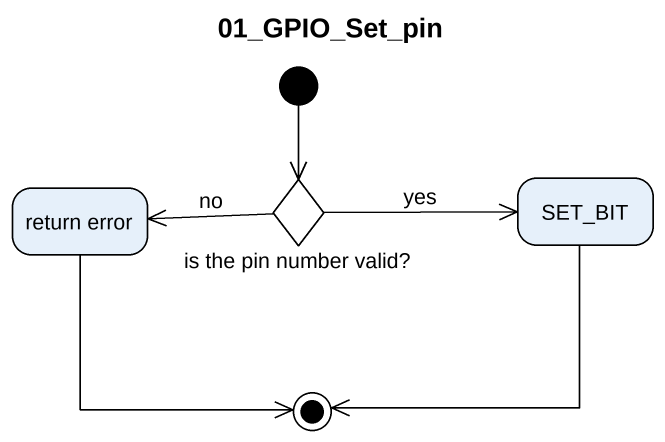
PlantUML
@startuml
title 01_GPIO_Set_pin
hide empty description
state "return error" as return_error
state "is the pin number valid?" as is_the_pin_number_valid <<choice>>
state SET_BIT
[*] --> is_the_pin_number_valid
is_the_pin_number_valid -left-> return_error : no
is_the_pin_number_valid -right-> SET_BIT : yes
return_error --> [*]
SET_BIT --> [*]
@enduml
